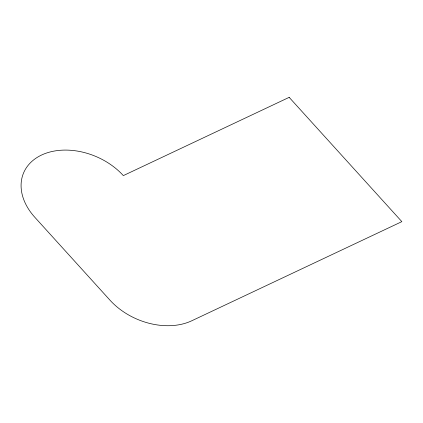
<?xml version="1.0" encoding="UTF-8"?>
<svg xmlns="http://www.w3.org/2000/svg" width="423" height="423" viewBox="0 0 423 423"><rect width="100%" height="100%" fill="white"/><g stroke="black" fill="none" stroke-linecap="round" stroke-linejoin="round"><path stroke-width="0.63" d="M289.168 97.348L123.326 175.608A60.304 43.379 23.1 0 0 41.539 155.045A60.304 43.379 23.1 0 0 34.876 217.343L110.001 300.203A60.304 43.379 23.1 0 0 191.788 320.766L401.85 221.641L289.168 97.348"/></g></svg>
